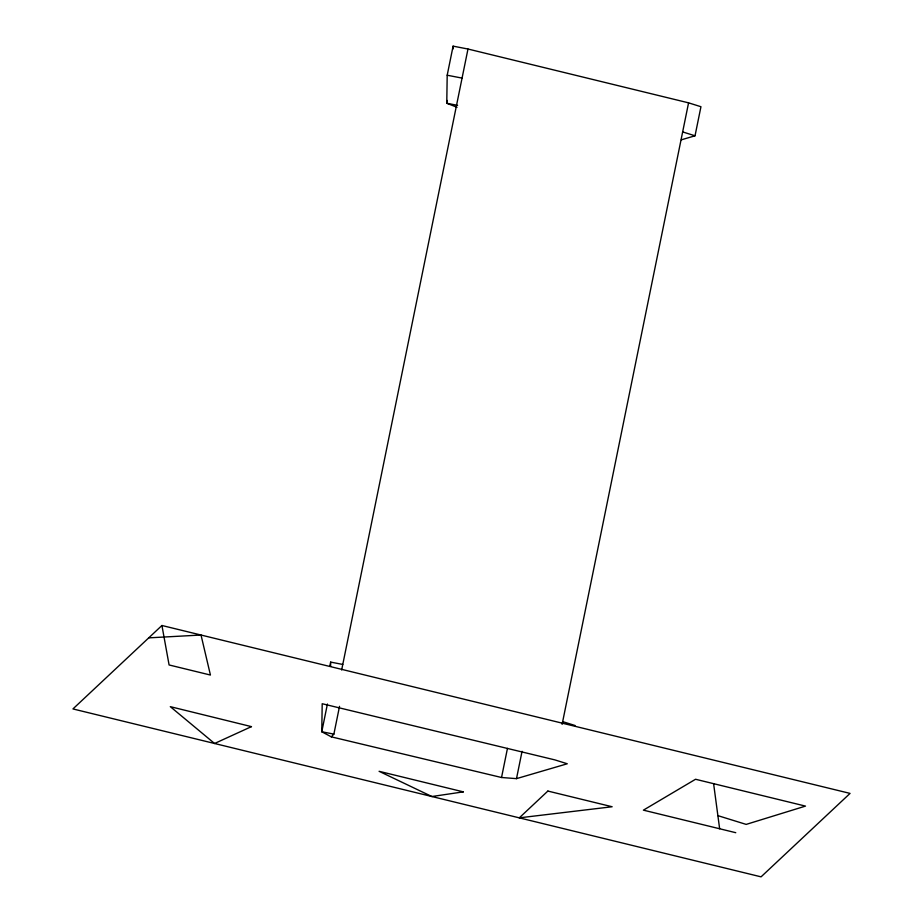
<?xml version="1.0" encoding="UTF-8"?>
<svg xmlns="http://www.w3.org/2000/svg" width="923" height="923" viewBox="0 0 923 923"><rect width="100%" height="100%" fill="white"/><g stroke="black" fill="none" stroke-linecap="round" stroke-linejoin="round"><path stroke-width="1.38" d="M330.607 666.314L330.665 662.103L342.779 664.445M681.312 139.823L695.031 135.796L700.949 106.722L688.57 102.845L467.984 49.023L453.101 46.15L447.194 75.225L446.767 103.261L457.047 107.276M453.066 48.954L453.101 46.15M329.823 666.268L330.665 662.103M447.332 100.492L446.767 103.261L457.589 105.349M327.423 704.018L321.769 731.766L331.311 736.842L501.535 777.501L516.499 778.643L567.264 763.771L554.885 759.894L322.196 703.73L321.769 731.766L333.884 734.108L339.526 706.349M341.648 669.994L467.984 49.023M501.535 777.501L507.465 748.368M516.499 778.643L522.06 751.31M562.119 724.359L688.57 102.845M331.311 736.842L333.884 734.108M161.929 625.494L72.94 708.933L761.071 876.85L850.06 793.399L161.929 625.494L169.094 664.964L210.432 675.048L201.018 635.024L148.73 637.862M447.194 75.225L462.065 78.097M735.769 832.696L643.412 810.152L695.55 779.266L805.491 806.102L746.176 824.401L717.886 815.644M682.651 131.92L695.031 135.796M562.672 721.624L575.052 725.501M713.606 783.673L719.64 828.762M547.87 791.057L519.291 817.847L612.145 806.748L547.87 791.057M251.46 726.632L214.563 743.488L170.305 706.66L251.46 726.632M463.323 791.865L431.883 796.526L379.088 771.305L463.323 791.865"/></g></svg>
